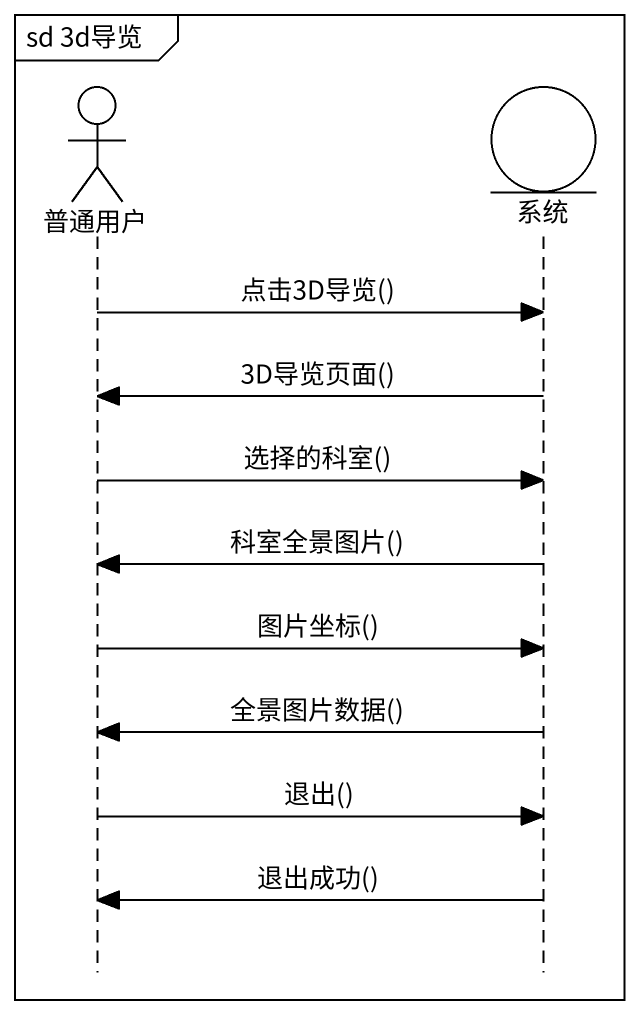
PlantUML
@startuml
mainframe sd 3d导览
hide footbox
actor 普通用户
entity 系统

普通用户 -> 系统 : 点击3D导览()
系统 -> 普通用户 : 3D导览页面()
普通用户 -> 系统 : 选择的科室()
系统 -> 普通用户 : 科室全景图片()
普通用户 -> 系统 : 图片坐标()
系统 -> 普通用户 : 全景图片数据()
普通用户 -> 系统 : 退出()
系统 -> 普通用户 : 退出成功()
@enduml
